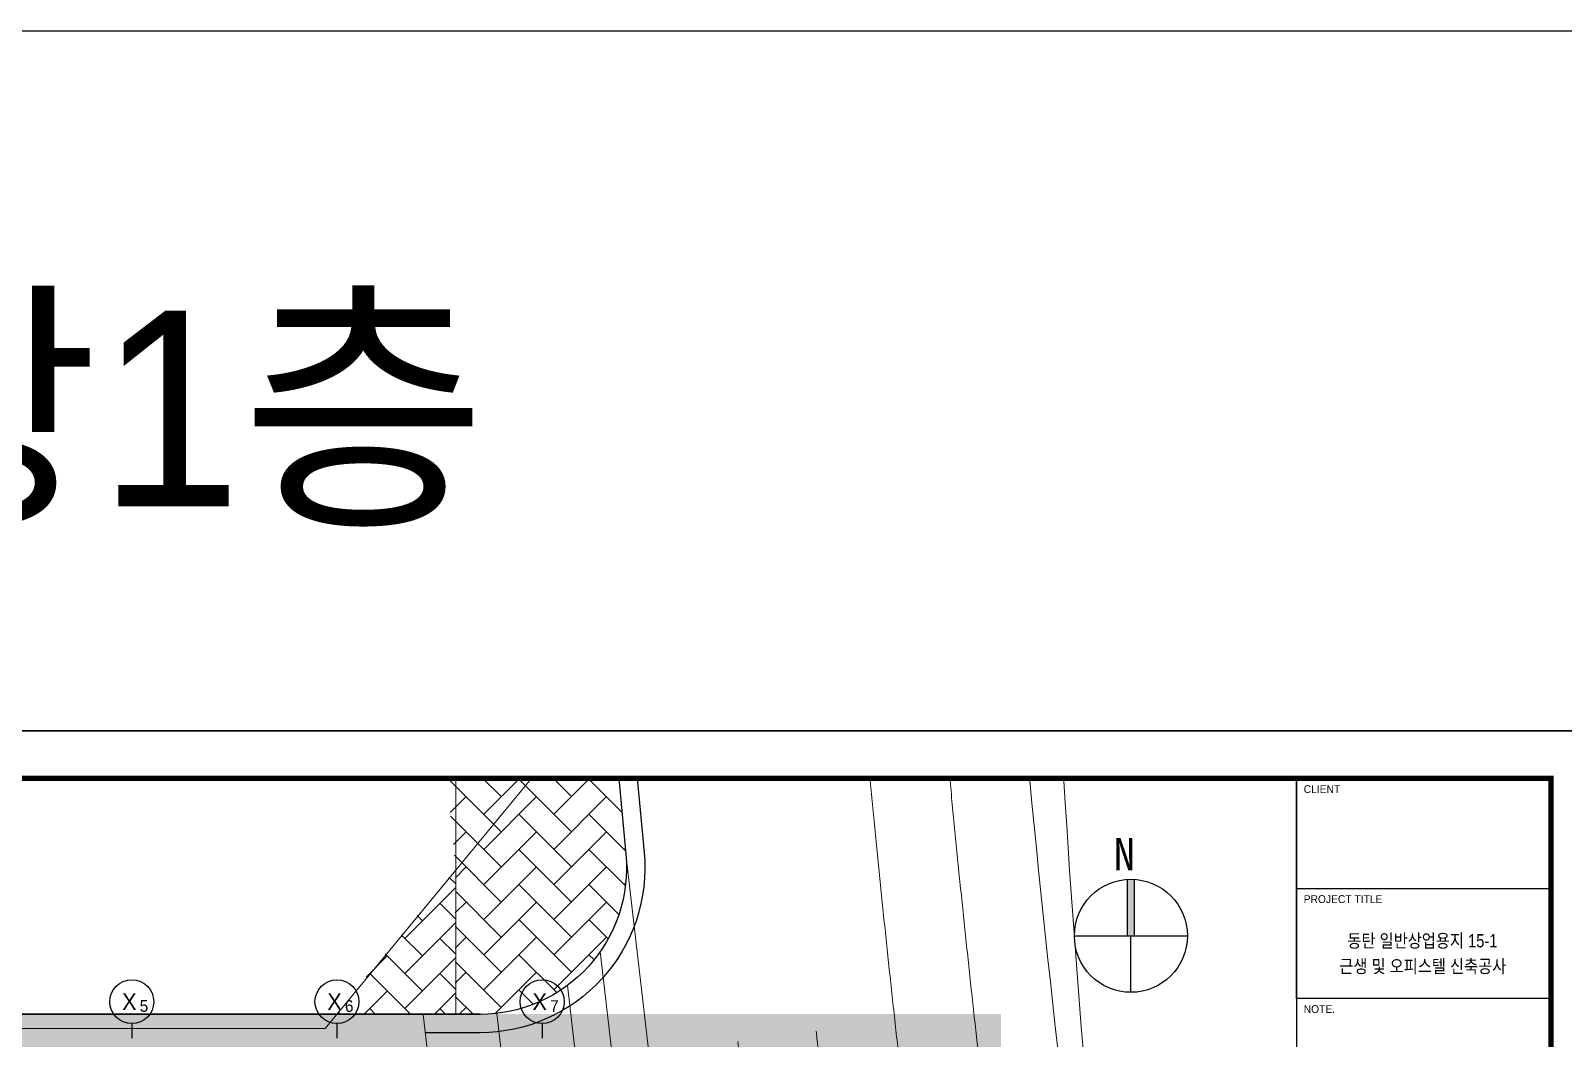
# Model space of a CAD drawing. Header units: millimetres. Extents: x -223175 to 287756, y -120611 to 352956.
# Drawn here: x 144884 to 207632, y 311726 to 352956 of the extents above; entities that cross this region are included whole.
import ezdxf
from ezdxf.enums import TextEntityAlignment as Align

# ---------------------------------------------------------------- set-up
doc = ezdxf.new("R2010")
doc.units = ezdxf.units.MM
doc.header["$LTSCALE"] = 50
doc.linetypes.add('XREF 평면도$0$DASHEDX2', pattern=[38.1, 25.4, -12.7])
doc.layers.get('DEFPOINTS').update_dxf_attribs({"color": 108})
doc.layers.add('DEPOINTS', color=157, linetype='Continuous', plot=False)
for name, color, linetype in [('FORM$0$FO_OUT', 1, 'Continuous'), ('FORM$0$TEX', 3, 'Continuous'), ('I-SOLID(제외영역)', 253, 'Continuous'), ('XREF 평면도$0$0-틀', 7, 'Continuous'), ('XREF 평면도$0$DIM', 7, 'Continuous'), ('XREF 평면도$0$grid', 7, 'Continuous'), ('XREF 평면도$0$TEX', 3, 'Continuous')]:
    doc.layers.add(name, color=color, linetype=linetype)
for name, color, linetype, lineweight in [('XREF 평면도$0$0123', 8, 'Continuous', 0), ('XREF 평면도$0$0개선도로', 7, 'Continuous', 0), ('XREF 평면도$0$0개선도로-중앙선', 1, 'Continuous', 0), ('XREF 평면도$0$▶노면표시 - 차선(흰색)', 7, 'Continuous', 9)]:
    doc.layers.add(name, color=color, linetype=linetype, lineweight=lineweight)
doc.styles.add('FORM$0$돋움', font='gulim.ttc')
doc.styles.add('XREF 평면도$0$ITC-1', font='')
doc.styles.add('XREF 평면도$0$돋움', font='')
doc.styles.add('YEIN-TEXT', font='h2wull.TTF')
doc.styles.get('XREF 평면도$0$ITC-1').set_extended_font_data('DotumChe')
doc.styles.get('XREF 평면도$0$돋움').set_extended_font_data('Dotum')

# ---------------------------------------------------------------- blocks, each defined once
blk = doc.blocks.new('FORM')
at = {"color": 2}
for p, q in [((757.5, 521), (757.5, 581)), ((827, 581), (757.5, 581)), ((827, 521), (827, 581)), ((827, 521), (757.5, 521))]:
    blk.add_line(p, q, dxfattribs=at)
at = {"color": 4}
for p, q in [((757.5, 551), (827, 551)), ((827, 521), (827, 163.5))]:
    blk.add_line(p, q, dxfattribs=at)
blk.add_lwpolyline([(32, 581), (757.5, 581), (757.5, 13), (32, 13), (32, 581)], dxfattribs=at)
at = {"layer": 'DEFPOINTS', "ltscale": 0.3}
blk.add_lwpolyline([(32, 581), (827, 581), (827, 13), (32, 13)], close=True, dxfattribs=at)
at = {"layer": 'FORM$0$FO_OUT'}
blk.add_lwpolyline([(0, 0), (0, 594), (840, 594), (840, 0)], close=True, dxfattribs=at)
at = {"layer": 'FORM$0$FO_OUT', "color": 7, "const_width": 1.5}
blk.add_lwpolyline([(827, 13), (32, 13), (32, 581), (827, 581)], close=True, dxfattribs=at)
at = {"color": 3, "style": 'FORM$0$돋움'}
for s, height, p in [('CLIENT', 2.143, (759.5, 577)), ('PROJECT TITLE', 2.1429, (759.5, 547)), ('NOTE.', 2.143, (759.5, 517))]:
    blk.add_text(s, height=height, dxfattribs=at).set_placement(p)
at = {"layer": 'FORM$0$TEX', "color": 2, "style": 'FORM$0$돋움', "width": 0.85}
for s, p in [('동탄 일반상업용지 15-1', (791.9, 536.75)), ('근생 및 오피스텔 신축공사', (792, 529.81))]:
    blk.add_text(s, height=3.6, dxfattribs=at).set_placement(p, align=Align.MIDDLE)
blk = doc.blocks.new('XREF 평면도$0$ARROW01')
at = {"layer": 'XREF 평면도$0$TEX', "color": 0}
for p, q in [((-0.06, 0), (-0.06, 0.998)), ((0.06, 0.998), (0.06, 0)), ((-1, 0), (1, 0)), ((0, -1), (0, 0))]:
    blk.add_line(p, q, dxfattribs=at)
blk.add_circle((0, 0), 1, dxfattribs=at)
for points in [[(-0.06, 0.998), (0, 1), (-0.06, 0), (0, 0)], [(0.06, 0.998), (0, 1), (0.06, 0), (0, 0)]]:
    blk.add_solid(points, dxfattribs=at)
at = {"layer": 'XREF 평면도$0$TEX', "color": 0, "style": 'XREF 평면도$0$ITC-1'}
blk.add_text('N', height=0.576, dxfattribs=at).set_placement((-0.301, 1.156))
blk = doc.blocks.new('XREF 평면도$0$BUBBLE')
at = {"layer": 'XREF 평면도$0$DIM'}
blk.add_line((0, -6), (0, -10), dxfattribs=at)
blk.add_circle((0, 0), 6, dxfattribs=at)

msp = doc.modelspace()

# ---------------------------------------------------------------- hatches: boundary and pattern name
at = {"layer": 'I-SOLID(제외영역)', "ltscale": 0.5}
h = msp.add_hatch(color=253, dxfattribs=at)
h.dxf.hatch_style = 1
h.paths.add_polyline_path([(107817.9932, 312724.6809), (107817.9932, 244617.0602), (184614.5896, 244617.0602), (184614.5896, 312724.6809)])
h.paths.add_polyline_path([(143274.9138, 271631.6924), (140474.9138, 271631.6924), (140474.9138, 278831.6924), (143274.9138, 278831.6924), (143274.9138, 284356.6924), (147974.9138, 284356.6924), (147974.9138, 283111.6924), (148824.9138, 283111.6924), (148824.9138, 278581.6924), (146104.9138, 278581.6924), (146104.9138, 278331.6924), (154149.9138, 278331.6924), (154149.9138, 276381.6924), (166174.9138, 276381.6924), (166174.9138, 273881.6924), (154149.9138, 273881.6924), (154149.9138, 272131.6924), (145764.9138, 272131.6924), (145764.9138, 271881.6924), (148624.9138, 271881.6924), (148574.9138, 271756.6924), (148574.9138, 267351.6924), (147974.9138, 267351.6924), (147974.9138, 266231.6924), (145564.9138, 266231.6924), (145564.9138, 265981.6924), (143274.9138, 265981.6924), (143274.9138, 266231.6924)], flags=16)
h.paths.add_polyline_path([(132374.9138, 271631.6924), (137044.9138, 271631.6924), (137044.9138, 270991.6924), (137274.9138, 270991.6924), (137274.9138, 269231.6924), (138074.9138, 269231.6924), (138074.9138, 265981.6924), (133724.9138, 265981.6924), (133724.9138, 269031.6924), (132374.9138, 269031.6924)], flags=16)
at = {"layer": 'XREF 평면도$0$0123'}
h = msp.add_hatch(dxfattribs=at)
h.set_pattern_fill('AR-HBONE', color=256, scale=10, style=0)
h.set_pattern_definition([(45, (-208511858, -409526499.6), (1e-13, 1436.8409794), [3048, -1016]), (135, (-208511139.6, -409525781.2), (1e-13, 1436.8409794), [3048, -1016])])
edge = h.paths.add_edge_path()
edge.add_line((168960.9255, 322361.5587), (161935.2164, 322361.5587))
edge.add_arc((788955.1902, 379851.3397), 629650, 185.2386495532, 185.5762398833)
edge.add_line((162284.8318, 318668.1369), (162270.5554, 318650.8223))
edge.add_line((162270.5554, 318650.8223), (162270.553, 312707.4981))
edge.add_line((162270.553, 312707.4981), (163281.2004, 312707.3823))
edge.add_arc((163280.9231, 318707.5431), 6000.1608, 270.002648693, 5.34596995)
edge.add_arc((791037.4703, 379904.56), 624732.2824, 185.2849051885, 185.5700325919, ccw=False)
h = msp.add_hatch(dxfattribs=at)
h.set_pattern_fill('AR-HBONE', color=256, scale=10, style=0)
h.set_pattern_definition([(45, (-241427366.5, -418510399.7), (1e-13, 1436.8409794), [3048, -1016]), (135, (-241426648.1, -418509681.3), (1e-13, 1436.8409794), [3048, -1016])])
h.paths.add_polyline_path([(157370.3183, 312707.4981), (162284.8318, 312707.4981), (162284.8318, 318668.1369)])

# ---------------------------------------------------------------- linework, layer by layer
at = {"layer": 'DEFPOINTS'}
for points in [[(87876.894, 322361.5591), (196701.894, 322361.5591), (196701.894, 237161.5591), (87876.894, 237161.5591)], [(207126.894, 237161.5591), (87876.894, 237161.5591), (87876.894, 322361.5591), (207126.894, 322361.5591)]]:
    msp.add_lwpolyline(points, close=True, dxfattribs=at)
at = {"layer": 'DEPOINTS'}
msp.add_lwpolyline([(83076.894, 352956.1128), (209076.894, 352956.1128), (209076.894, 324311.5591), (83076.894, 324311.5591)], close=True, dxfattribs=at)
at = {"layer": 'XREF 평면도$0$0-틀'}
for points in [[(168965.3357, 322361.5591), (169254.9847, 319266.5748, -0.4418165759), (163281.0888, 312707.4981), (124988.3205, 312707.4981)], [(169718.613, 322361.5587), (170001.7326, 319336.3436, -0.4418165759), (163281.0996, 311957.3823), (161041.1058, 311957.3823)]]:
    msp.add_lwpolyline(points, format="xyb", dxfattribs=at)
at = {"layer": 'XREF 평면도$0$0123'}
msp.add_lwpolyline([(163295.4792, 312724.6809), (123813.5955, 312724.6809, -0.4140849094), (115813.5963, 320721.1667), (115812.8757, 322361.5591)], format="xyb", dxfattribs=at)
msp.add_lwpolyline([(162284.8318, 318831.8547), (162284.8318, 312724.6809)], dxfattribs=at)
at = {"layer": 'XREF 평면도$0$0개선도로'}
for points in [[(169254.9956, 319266.459), (171774.9654, 297500.9141)], [(168206.4094, 315280.9523), (169840.3641, 301168.1189)], [(166857.4475, 313889.8578), (168209.1982, 302214.4835)], [(160954.2589, 312707.4981), (162112.0536, 302707.3663)], [(163969.7085, 312747.1456), (165132.0934, 302707.3663)]]:
    msp.add_lwpolyline(points, dxfattribs=at)
at = {"layer": 'XREF 평면도$0$0개선도로-중앙선'}
for points in [[(162284.8318, 322361.5587), (162284.8318, 318602.0539), (156946.2319, 312127.3286), (87876.894, 312127.3286)], [(165302.2006, 322261.5591), (156946.2319, 312127.3286), (87876.894, 312127.3286)]]:
    msp.add_lwpolyline(points, dxfattribs=at)
for points in [[(194200.5384, 264071.9806, -0.0242734243), (185788.7662, 322261.5591)], [(187188.1029, 322261.5591, 0.0331862652), (194516.1155, 264071.9806, 0.0331862652)]]:
    msp.add_lwpolyline(points, format="xyb", dxfattribs=at)
at = {"layer": 'XREF 평면도$0$▶노면표시 - 차선(흰색)', "linetype": 'XREF 평면도$0$DASHEDX2', "ltscale": 30, "elevation": 1000, "flags": 128}
msp.add_lwpolyline([(182402.7244, 274304.535, -0.0196509782), (175995.4051, 322261.5591, -0.017127715)], format="xyb", dxfattribs=at)
msp.add_lwpolyline([(182402.7244, 274304.535, -0.0196509782), (175995.4051, 322261.5591, -0.017127715)], format="xyb", dxfattribs=at)
at = {"layer": 'XREF 평면도$0$▶노면표시 - 차선(흰색)', "linetype": 'XREF 평면도$0$DASHEDX2', "ltscale": 30, "flags": 128}
for points in [[(183608.7635, 287071.9806, -0.0144777722), (179259.6227, 322261.5591, -0.0119409125)], [(186896.8385, 287071.9806, -0.0145562392), (182524.1161, 322261.5591, -0.0120057047)], [(179195.2901, 273880.2586, -0.0196509782), (172787.9708, 321837.2827, -0.017127715)]]:
    msp.add_lwpolyline(points, format="xyb", dxfattribs=at)

# ---------------------------------------------------------------- block references
for name, p, xscale, yscale, zscale in [('FORM', (83076.894, 235211.5591), 149.9999999999999, 149.9999999999999, 149.9999999999999), ('XREF 평면도$0$ARROW01', (189927.5429, 315922.4379), 2312.953048099215, 2312.953048038841, 2312.953048176795)]:
    msp.add_blockref(name, p, dxfattribs=dict(xscale=xscale, yscale=yscale, zscale=zscale))
at = {"layer": 'XREF 평면도$0$DIM', "xscale": 150.0000000004656, "yscale": 150.0000000004656, "zscale": 150.0000000004656}
for p in [(149024.9138, 313226.1632), (157424.9138, 313226.1632), (165824.9138, 313226.1632)]:
    msp.add_blockref('XREF 평면도$0$BUBBLE', p, dxfattribs=at)

# ---------------------------------------------------------------- texts
at = {"style": 'YEIN-TEXT'}
msp.add_text('지상1층', height=8000, dxfattribs=at).set_placement((145573.3512, 333494.7713), align=Align.CENTER)
at = {"layer": 'XREF 평면도$0$DIM', "color": 3, "style": 'XREF 평면도$0$돋움'}
for s, p in [('5', (149524.9138, 313046.1632)), ('6', (157924.9138, 313046.1632)), ('7', (166324.9138, 313046.1632))]:
    msp.add_text(s, height=480, dxfattribs=at).set_placement(p, align=Align.MIDDLE)
at = {"layer": 'XREF 평면도$0$grid', "color": 3, "style": 'XREF 평면도$0$돋움'}
for p in [(148924.9138, 313226.1632), (157324.9138, 313226.1632), (165724.9138, 313226.1632)]:
    msp.add_text('X', height=675, dxfattribs=at).set_placement(p, align=Align.MIDDLE)

doc.saveas('drawing.dxf')
